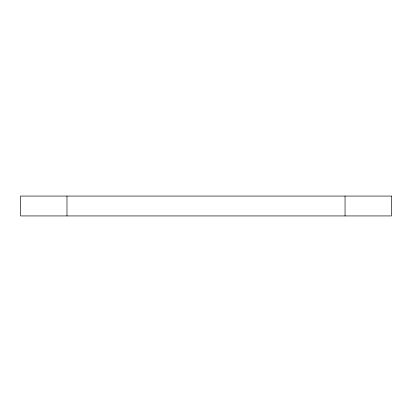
<?xml version="1.0" encoding="UTF-8"?>
<svg xmlns="http://www.w3.org/2000/svg" width="412" height="412" viewBox="0 0 412 412"><rect width="100%" height="100%" fill="white"/><g stroke="black" fill="none" stroke-linecap="round" stroke-linejoin="round"><path stroke-width="0.62" d="M345.05 196.066L345.05 215.934M66.981 196.066L66.981 215.934M391.4 196.066L20.6 196.066L20.6 215.934L391.4 215.934L391.4 196.066"/></g></svg>
